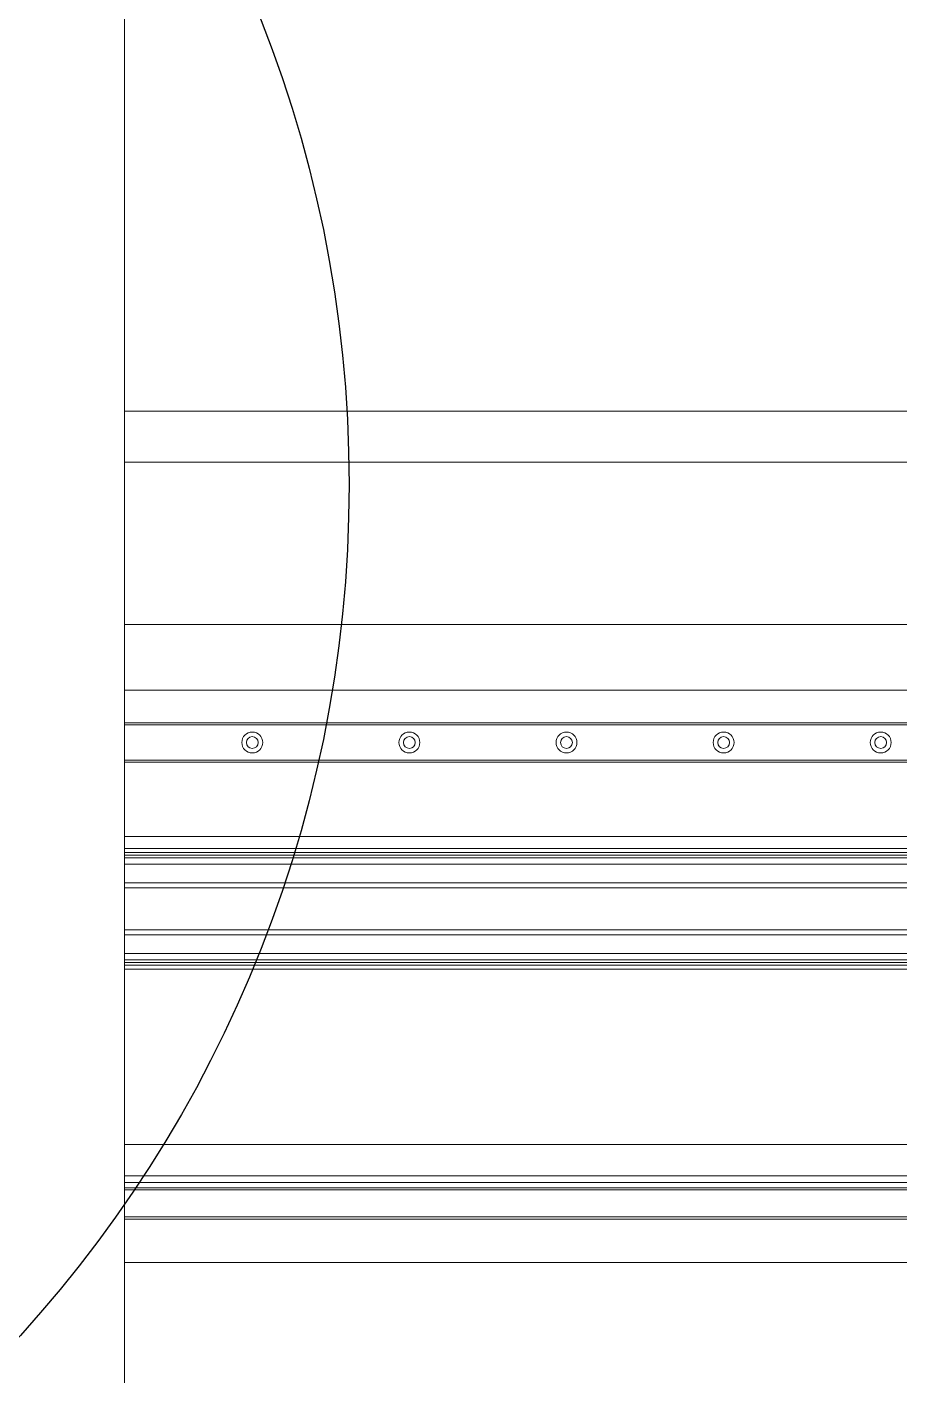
# Model space of a CAD drawing. Header units: millimetres. Extents: x 169 to 14583, y -399 to 10804.
# Drawn here: x 6504 to 6837, y 5423 to 5938 of the extents above; entities that cross this region are included whole.
import ezdxf

# ---------------------------------------------------------------- set-up
doc = ezdxf.new("R2010")
doc.units = ezdxf.units.MM
doc.header["$LTSCALE"] = 35
doc.layers.add('13', color=6, linetype='Continuous')

msp = doc.modelspace()

# ---------------------------------------------------------------- linework, layer by layer
at = {"color": 7, "linetype": 'Continuous', "lineweight": 18}
for p, q in [((6541.279, 5075.018), (6541.279, 7053.574)), ((6541.279, 5791.018), (7037.279, 5791.018)), ((7037.279, 5771.518), (6541.279, 5771.518)), ((7037.279, 5709.518), (6541.279, 5709.518)), ((6845.079, 5684.518), (6541.279, 5684.518)), ((7037.279, 5672.018), (6541.279, 5672.018)), ((7037.279, 5671.268), (6541.279, 5671.268)), ((7037.279, 5657.768), (6541.279, 5657.768)), ((7037.279, 5657.018), (6541.279, 5657.018)), ((7037.279, 5628.668), (6541.279, 5628.668)), ((7037.279, 5624.018), (6541.279, 5624.018)), ((7037.279, 5622.518), (6541.279, 5622.518)), ((7037.279, 5621.518), (6541.279, 5621.518)), ((7037.279, 5620.518), (6541.279, 5620.518)), ((7037.279, 5618.018), (6541.279, 5618.018)), ((7037.279, 5610.903), (6541.279, 5610.903)), ((7037.279, 5609.093), (6541.279, 5609.093)), ((7037.279, 5592.943), (6541.279, 5592.943)), ((7037.279, 5591.133), (6541.279, 5591.133)), ((7037.279, 5584.018), (6541.279, 5584.018)), ((7037.279, 5581.518), (6541.279, 5581.518)), ((7037.279, 5580.518), (6541.279, 5580.518)), ((7037.279, 5579.518), (6541.279, 5579.518)), ((7037.279, 5578.018), (6541.279, 5578.018)), ((6541.279, 5511.018), (7037.279, 5511.018)), ((6541.279, 5499.018), (7037.279, 5499.018)), ((6541.279, 5496.518), (7037.279, 5496.518)), ((6541.279, 5494.518), (7037.279, 5494.518)), ((6541.279, 5493.668), (7037.279, 5493.668)), ((6541.279, 5483.368), (7037.279, 5483.368)), ((6541.279, 5482.518), (7037.279, 5482.518)), ((6541.279, 5466.018), (7037.279, 5466.018))]:
    msp.add_line(p, q, dxfattribs=at)
for centre, radius in [((6590.079, 5664.518), 4), ((6650.079, 5664.518), 4), ((6710.079, 5664.518), 4), ((6770.079, 5664.518), 4), ((6830.079, 5664.518), 4), ((6590.079, 5664.518), 2.25), ((6650.079, 5664.518), 2.25), ((6710.079, 5664.518), 2.25), ((6770.079, 5664.518), 2.25), ((6830.079, 5664.518), 2.25)]:
    msp.add_circle(centre, radius, dxfattribs=at)
at = {"layer": '13'}
msp.add_circle((6143.879, 5763.018), 483.158, dxfattribs=at)

doc.saveas('drawing.dxf')
